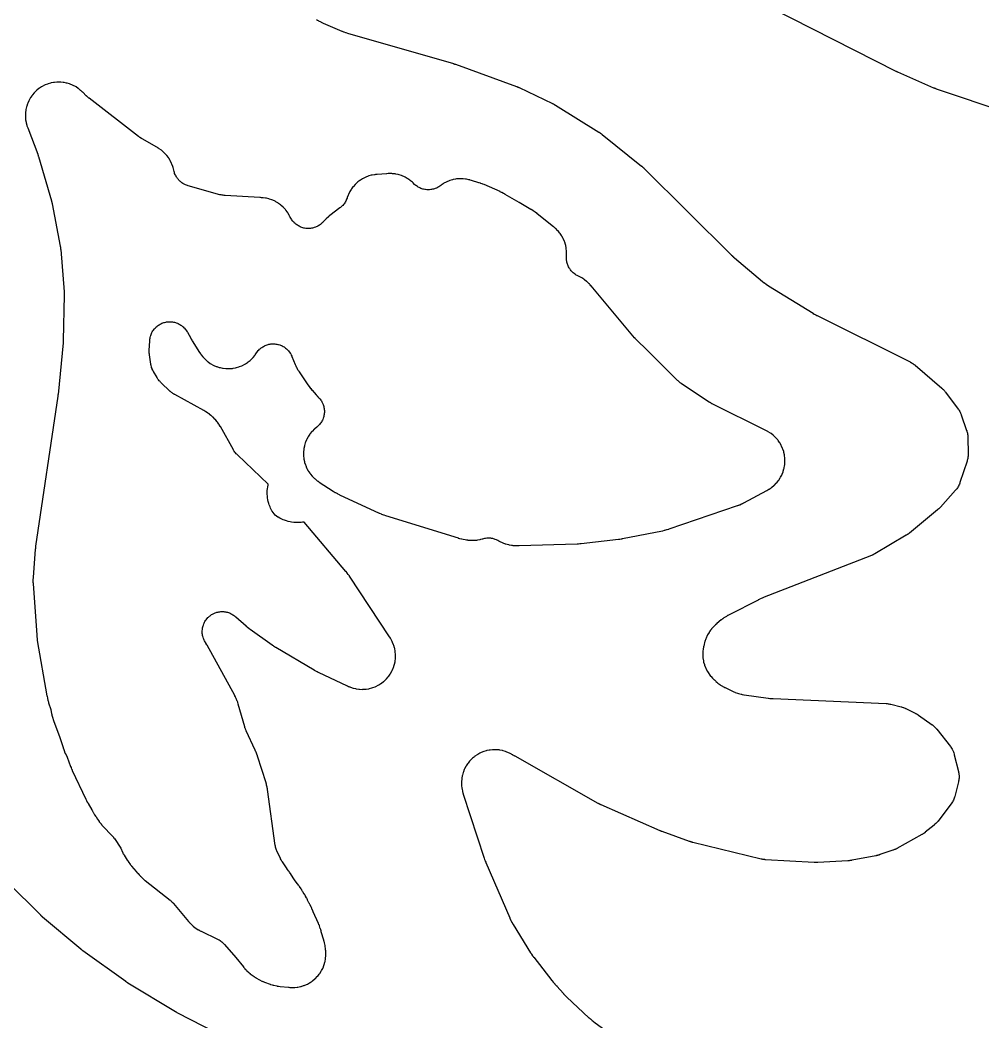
# Model space of a CAD drawing. Header units: millimetres. Extents: x 0 to 300, y 0 to 300.
# Drawn here: x 100.4 to 172.5, y 75 to 150 of the extents above; entities that cross this region are included whole.
import ezdxf

# ---------------------------------------------------------------- set-up
doc = ezdxf.new("R2010")
doc.units = ezdxf.units.MM
doc.layers.add('CUT', color=7, linetype='CONTINUOUS')

msp = doc.modelspace()

# ---------------------------------------------------------------- linework, layer by layer
at = {"layer": 'CUT'}
for points in [[(174.3139, 143.0534), (169.0246, 144.8321), (169.0153, 144.8353), (168.9937, 144.8429), (168.9844, 144.8461), (168.9732, 144.8502), (168.964, 144.8536), (168.9425, 144.8616), (168.9333, 144.8651), (168.9228, 144.8692), (168.9136, 144.8727), (168.8923, 144.8812), (168.8832, 144.8849), (168.8721, 144.8894), (168.8631, 144.8932), (168.842, 144.9022), (168.833, 144.906), (166.1284, 146.087), (166.1234, 146.0892), (166.112, 146.0943), (166.107, 146.0965), (166.0953, 146.1018), (166.0893, 146.1045), (166.0753, 146.111), (166.0693, 146.1137), (166.0624, 146.117), (166.0564, 146.1198), (166.0424, 146.1265), (166.0372, 146.129), (166.026, 146.1345), (166.01, 146.1425), (166.003, 146.146), (156.6138, 150.9217)], [(122.5665, 150.0501), (122.6447, 150), (122.6568, 149.9924), (122.7045, 149.9634), (122.7293, 149.9491), (122.8923, 149.8602), (122.9178, 149.8471), (122.968, 149.8228), (122.9809, 149.8167), (123.0655, 149.7782), (123.0785, 149.7724), (124.4722, 149.177), (124.4893, 149.1701), (124.6008, 149.1264), (124.618, 149.12), (124.7595, 149.0695), (124.777, 149.0636), (124.8909, 149.0269), (124.9085, 149.0216), (132.8378, 146.7336), (132.8437, 146.7318), (132.8574, 146.7278), (132.8632, 146.726), (132.8772, 146.7218), (132.8844, 146.7196), (132.9012, 146.7144), (132.9083, 146.7121), (132.9166, 146.7094), (132.9238, 146.7071), (132.9404, 146.7016), (132.9476, 146.6992), (132.9512, 146.6979), (132.9596, 146.695), (132.9793, 146.6881), (132.9877, 146.6851), (137.5557, 145.0292), (137.5661, 145.0254), (137.5906, 145.0162), (137.601, 145.0122), (137.6136, 145.0072), (137.624, 145.0031), (137.6481, 144.9933), (137.6584, 144.9891), (137.6702, 144.9841), (137.6804, 144.9797), (137.7043, 144.9694), (137.7145, 144.9649), (137.7269, 144.9593), (137.7371, 144.9547), (137.7607, 144.9437), (137.7708, 144.939), (140.2536, 143.749), (140.2644, 143.7437), (140.2897, 143.7312), (140.3005, 143.7257), (140.3136, 143.719), (140.3243, 143.7134), (140.3492, 143.7002), (140.3598, 143.6945), (140.372, 143.6878), (140.3826, 143.682), (140.4071, 143.6681), (140.4176, 143.6621), (140.4303, 143.6547), (140.4407, 143.6485), (140.4649, 143.634), (140.4752, 143.6277), (143.7369, 141.6086), (143.7487, 141.6012), (143.776, 141.5837), (143.7876, 141.5761), (143.8018, 141.5667), (143.8133, 141.559), (143.84, 141.5406), (143.8514, 141.5327), (143.8644, 141.5235), (143.8757, 141.5154), (143.9019, 141.4962), (143.913, 141.4879), (143.9265, 141.4777), (143.9376, 141.4693), (143.9631, 141.4493), (143.974, 141.4407), (146.938, 139.0546), (146.9471, 139.0472), (146.968, 139.0299), (146.9769, 139.0224), (146.9878, 139.0132), (146.9966, 139.0056), (147.0171, 138.9878), (147.0258, 138.9801), (147.0358, 138.9712), (147.0444, 138.9633), (147.0644, 138.945), (147.073, 138.937), (147.0833, 138.9273), (147.0917, 138.9193), (147.1113, 138.9004), (147.1196, 138.8922), (153.6676, 132.3978), (153.6763, 132.3892), (153.734, 132.3343), (153.7429, 132.326), (153.8167, 132.2586), (153.8258, 132.2504), (153.8857, 132.1979), (153.8949, 132.1899), (155.9853, 130.4305), (156.0023, 130.4167), (156.1145, 130.329), (156.132, 130.3159), (156.2767, 130.2111), (156.2946, 130.1986), (156.4129, 130.1194), (156.4314, 130.1076), (159.7814, 128.0371), (159.7931, 128.03), (159.8696, 127.9851), (159.8815, 127.9783), (159.9789, 127.9241), (159.9909, 127.9176), (160.0694, 127.8762), (160.0815, 127.8699), (167.0539, 124.3936), (167.0661, 124.3873), (167.0826, 124.3788), (167.1308, 124.3519), (167.2096, 124.3048), (167.244, 124.2832), (167.2773, 124.26), (167.3515, 124.2058), (167.3949, 124.1719), (167.4092, 124.1601), (167.4198, 124.1512), (169.4271, 122.4346), (169.4365, 122.4264), (169.4491, 122.4153), (169.4856, 122.3813), (169.5449, 122.323), (169.5706, 122.2967), (169.5952, 122.2693), (169.6495, 122.2063), (169.6809, 122.1676), (169.6912, 122.1543), (169.6987, 122.1444), (170.6515, 120.8689), (170.6584, 120.8595), (170.6676, 120.8469), (170.6939, 120.8086), (170.7237, 120.7629), (170.7645, 120.6936), (170.801, 120.6248), (170.8358, 120.5514), (170.8576, 120.4994), (170.8747, 120.4554), (170.8799, 120.441), (170.8837, 120.43), (171.2836, 119.2702), (171.2874, 119.259), (171.2924, 119.2438), (171.3061, 119.1985), (171.3207, 119.1449), (171.3387, 119.0649), (171.3525, 118.9867), (171.3631, 118.9045), (171.3679, 118.8473), (171.3706, 118.7993), (171.3711, 118.7837), (171.3713, 118.7718), (171.3925, 117.4852), (171.3926, 117.4727), (171.3927, 117.4557), (171.3914, 117.4055), (171.3882, 117.3465), (171.3794, 117.2599), (171.3668, 117.1766), (171.3494, 117.0903), (171.3345, 117.0314), (171.3206, 116.9823), (171.3156, 116.9664), (171.3117, 116.9545), (170.7869, 115.3634), (170.7714, 115.3201), (170.741, 115.2417), (170.7035, 115.1579), (170.6757, 115.1034), (170.6299, 115.0239), (170.5967, 114.9725), (170.543, 114.898), (170.4904, 114.8324), (170.4607, 114.7973), (169.3204, 113.5153), (169.3156, 113.51), (169.3043, 113.4975), (169.3022, 113.4952), (169.2799, 113.4715), (169.2342, 113.4249), (169.2183, 113.4091), (169.1955, 113.388), (169.1337, 113.3332), (169.1068, 113.3103), (166.9968, 111.5814), (166.9913, 111.577), (166.9786, 111.5668), (166.9762, 111.5649), (166.9515, 111.5458), (166.9009, 111.5081), (166.8833, 111.4954), (166.8584, 111.4786), (166.7914, 111.4355), (166.7623, 111.4175), (164.4122, 110.0272), (164.4043, 110.0226), (164.3919, 110.0154), (164.3714, 110.0039), (164.3442, 109.9891), (164.3196, 109.9763), (164.2998, 109.9663), (164.2885, 109.9607), (164.2843, 109.9586), (164.2596, 109.947), (164.2041, 109.9221), (164.1706, 109.9078), (164.1592, 109.9032), (164.1507, 109.8999), (156.0031, 106.7195), (155.9894, 106.7139), (155.9009, 106.6768), (155.8873, 106.671), (155.7774, 106.6217), (155.764, 106.6155), (155.6775, 106.5741), (155.6642, 106.5676), (153.4972, 105.4652), (153.4822, 105.4573), (153.3849, 105.4043), (153.3701, 105.3959), (153.3126, 105.3624), (153.2836, 105.3445), (153.099, 105.2224), (153.0711, 105.2028), (153.0178, 105.163), (153.0043, 105.1526), (152.9174, 105.0839), (152.9042, 105.0731), (152.5755, 104.7974), (152.5628, 104.7865), (152.4813, 104.7142), (152.469, 104.7029), (152.4213, 104.6581), (152.3975, 104.6345), (152.2473, 104.4769), (152.2249, 104.452), (152.1825, 104.4022), (152.1718, 104.3893), (152.1197, 104.3246), (152.1006, 104.2995), (152.0489, 104.2278), (152.039, 104.2137), (152.0052, 104.1638), (151.9879, 104.1368), (151.882, 103.9612), (151.8519, 103.9047), (151.7665, 103.7214), (151.7426, 103.662), (151.6763, 103.468), (151.6667, 103.4374), (151.6497, 103.3773), (151.6456, 103.3619), (151.6199, 103.2611), (151.6162, 103.2455), (151.5861, 103.1127), (151.583, 103.0981), (151.564, 103.0034), (151.5613, 102.9888), (151.5513, 102.9317), (151.5469, 102.9023), (151.5234, 102.7133), (151.519, 102.654), (151.5144, 102.4662), (151.5159, 102.4068), (151.5299, 102.2195), (151.5373, 102.1605), (151.5698, 101.9755), (151.5829, 101.9175), (151.6335, 101.7366), (151.6523, 101.6802), (151.7206, 101.5052), (151.7449, 101.451), (151.8313, 101.2813), (151.8455, 101.2551), (151.8578, 101.2336), (151.8721, 101.2099), (151.9688, 101.058), (151.9842, 101.035), (151.991, 101.0253), (152.0062, 101.0046), (152.1066, 100.8741), (152.1397, 100.8347), (152.2509, 100.7132), (152.2687, 100.6946), (152.3042, 100.6591), (152.3133, 100.6501), (152.3736, 100.5922), (152.3829, 100.5834), (152.4936, 100.4816), (152.5044, 100.4719), (152.5751, 100.41), (152.5861, 100.4006), (152.6294, 100.3644), (152.6521, 100.3464), (152.7999, 100.2346), (152.8477, 100.202), (153.0056, 100.1049), (153.0306, 100.0904), (153.0801, 100.0632), (153.0929, 100.0564), (153.1763, 100.0131), (153.1892, 100.0066), (153.732, 99.7414), (153.7462, 99.7346), (153.8391, 99.6922), (153.8535, 99.6859), (153.91, 99.6619), (153.9392, 99.6503), (154.1283, 99.5813), (154.1884, 99.5629), (154.3838, 99.5141), (154.4144, 99.5073), (154.4746, 99.4955), (154.4901, 99.4927), (154.5908, 99.4758), (154.6063, 99.4734), (156.4238, 99.2169), (156.4381, 99.2151), (156.5314, 99.2042), (156.5458, 99.2027), (156.6633, 99.1918), (156.6777, 99.1907), (156.7714, 99.1843), (156.7858, 99.1835), (165.2509, 98.8122), (165.2624, 98.8116), (165.2779, 98.8107), (165.3237, 98.8069), (165.4, 98.7987), (165.4337, 98.7944), (165.4671, 98.7888), (165.5426, 98.7747), (165.5876, 98.7651), (165.6027, 98.7615), (165.6138, 98.7587), (166.3817, 98.564), (166.3933, 98.561), (166.4088, 98.5568), (166.4546, 98.5432), (166.5304, 98.5186), (166.5637, 98.507), (166.5965, 98.4941), (166.6701, 98.4635), (166.7137, 98.444), (166.7282, 98.437), (166.7389, 98.4318), (167.4302, 98.0886), (167.4362, 98.0856), (167.4504, 98.0784), (167.4531, 98.077), (167.4803, 98.0625), (167.5344, 98.0326), (167.5528, 98.022), (167.5779, 98.0065), (167.6435, 97.9643), (167.6713, 97.9456), (168.6976, 97.2286), (168.7069, 97.222), (168.7193, 97.2131), (168.755, 97.1861), (168.796, 97.1535), (168.8545, 97.1027), (168.909, 97.0511), (168.9635, 96.9948), (168.9995, 96.9541), (169.0289, 96.9193), (169.0381, 96.9077), (169.045, 96.899), (170.0668, 95.589), (170.0949, 95.5509), (170.1446, 95.4799), (170.1946, 95.3996), (170.225, 95.3445), (170.2663, 95.2594), (170.2908, 95.2014), (170.323, 95.1125), (170.3481, 95.0295), (170.3607, 94.9839), (170.6718, 93.722), (170.6813, 93.6788), (170.6968, 93.5994), (170.7094, 93.5119), (170.715, 93.4533), (170.719, 93.3651), (170.7188, 93.3062), (170.7141, 93.218), (170.7081, 93.1595), (170.6948, 93.0721), (170.6787, 92.9928), (170.6688, 92.9497), (170.3896, 91.8541), (170.3773, 91.8102), (170.3526, 91.7305), (170.3213, 91.645), (170.2976, 91.5892), (170.2578, 91.5072), (170.2286, 91.4541), (170.1807, 91.3766), (170.1334, 91.3079), (170.1065, 91.2711), (169.1419, 90.0141), (169.1338, 90.0038), (169.1229, 89.9899), (169.0892, 89.9498), (169.0311, 89.8845), (169.0048, 89.8562), (168.9773, 89.8291), (168.9137, 89.7692), (168.8745, 89.7343), (168.861, 89.723), (168.8509, 89.7146), (168.1851, 89.1726), (168.1775, 89.1665), (168.1656, 89.1571), (168.1458, 89.1417), (168.1189, 89.1215), (168.0947, 89.104), (168.0753, 89.0904), (168.0642, 89.0827), (168.06, 89.0798), (168.0354, 89.0638), (167.9803, 89.0289), (167.9468, 89.0087), (167.9353, 89.0021), (167.9268, 88.9973), (166.0671, 87.9587), (166.058, 87.9537), (166.0438, 87.946), (166.0201, 87.9336), (165.9882, 87.9174), (165.9596, 87.9036), (165.9367, 87.893), (165.9235, 87.8871), (165.9187, 87.8849), (165.8899, 87.8727), (165.8254, 87.8469), (165.7864, 87.8322), (165.7732, 87.8276), (165.7633, 87.8242), (164.7904, 87.4972), (164.7759, 87.4925), (164.7419, 87.4817), (164.7273, 87.4772), (164.7095, 87.4719), (164.6948, 87.4676), (164.6605, 87.458), (164.6457, 87.454), (164.6288, 87.4496), (164.614, 87.4458), (164.5793, 87.4374), (164.5645, 87.4339), (164.5463, 87.4298), (164.5314, 87.4265), (164.4965, 87.4193), (164.4815, 87.4163), (162.7013, 87.0768), (162.6866, 87.0741), (162.6522, 87.0682), (162.6375, 87.0657), (162.6195, 87.0629), (162.6047, 87.0607), (162.5701, 87.0559), (162.5553, 87.054), (162.5383, 87.0519), (162.5234, 87.0502), (162.4887, 87.0465), (162.4738, 87.0451), (162.4557, 87.0434), (162.4408, 87.0422), (162.406, 87.0397), (162.3911, 87.0388), (160.1269, 86.9129), (160.1143, 86.9123), (160.085, 86.9111), (160.0724, 86.9107), (160.0571, 86.9102), (160.0445, 86.91), (160.0151, 86.9096), (160.0026, 86.9095), (159.9881, 86.9095), (159.9755, 86.9096), (159.9461, 86.91), (159.9336, 86.9103), (159.9182, 86.9107), (159.9056, 86.9112), (159.8763, 86.9124), (159.8637, 86.913), (156.2154, 87.1188), (156.2051, 87.1194), (156.1892, 87.1205), (156.163, 87.1226), (156.1279, 87.1261), (156.0968, 87.1296), (156.0721, 87.1329), (156.0581, 87.1349), (156.0529, 87.1357), (156.0225, 87.1407), (155.9552, 87.1531), (155.915, 87.1614), (155.9015, 87.1645), (155.8915, 87.1669), (150.7631, 88.4152), (150.7516, 88.4181), (150.7248, 88.425), (150.7133, 88.428), (150.6994, 88.4318), (150.688, 88.435), (150.6614, 88.4426), (150.65, 88.4459), (150.637, 88.4498), (150.6257, 88.4533), (150.5993, 88.4616), (150.588, 88.4652), (150.5743, 88.4697), (150.5631, 88.4735), (150.5369, 88.4825), (150.5258, 88.4864), (148.4691, 89.2233), (148.463, 89.2255), (148.449, 89.2307), (148.4429, 89.2329), (148.4285, 89.2383), (148.4212, 89.2411), (148.404, 89.2477), (148.3966, 89.2506), (148.3881, 89.2539), (148.3808, 89.2568), (148.3637, 89.2638), (148.3563, 89.2668), (148.3526, 89.2683), (148.344, 89.2719), (148.3239, 89.2805), (148.3153, 89.2843), (143.8937, 91.2285), (143.8833, 91.2331), (143.8591, 91.2441), (143.8488, 91.2489), (143.8363, 91.2548), (143.8261, 91.2597), (143.8023, 91.2712), (143.7921, 91.2762), (143.7804, 91.2821), (143.7703, 91.2873), (143.7467, 91.2994), (143.7367, 91.3047), (143.7244, 91.3113), (143.7145, 91.3167), (143.6912, 91.3294), (143.6813, 91.335), (137.4508, 94.8635), (137.4366, 94.8716), (137.4038, 94.891), (137.3898, 94.8995), (137.3676, 94.9131), (137.2942, 94.9586), (137.2861, 94.9636), (137.2187, 95.0039), (137.1925, 95.0187), (137.0248, 95.1079), (136.9711, 95.1332), (136.7976, 95.2045), (136.7417, 95.2243), (136.562, 95.2781), (136.5044, 95.2923), (136.3203, 95.3282), (136.2616, 95.3366), (136.0748, 95.3541), (136.0155, 95.3567), (135.828, 95.3556), (135.7687, 95.3523), (135.5822, 95.3328), (135.5236, 95.3236), (135.3399, 95.2857), (135.2824, 95.2709), (135.1034, 95.215), (135.0477, 95.1946), (134.875, 95.1213), (134.8216, 95.0954), (134.657, 95.0055), (134.6064, 94.9745), (134.4515, 94.8687), (134.4043, 94.8328), (134.2606, 94.7123), (134.2171, 94.6719), (134.086, 94.5377), (134.0467, 94.4933), (133.9295, 94.3468), (133.8948, 94.2987), (133.7926, 94.1414), (133.7628, 94.0901), (133.6767, 93.9235), (133.6521, 93.8695), (133.5829, 93.6952), (133.5637, 93.639), (133.5121, 93.4587), (133.4986, 93.4009), (133.465, 93.2164), (133.4572, 93.1576), (133.442, 92.9706), (133.4401, 92.9113), (133.4434, 92.7238), (133.4474, 92.6646), (133.4692, 92.4783), (133.4791, 92.4198), (133.5197, 92.234), (133.5268, 92.2052), (133.542, 92.1492), (133.546, 92.135), (133.5736, 92.0426), (133.578, 92.0284), (135.1344, 87.2437), (135.1388, 87.2305), (135.1687, 87.1454), (135.1734, 87.1324), (135.2134, 87.0264), (135.2184, 87.0135), (135.2522, 86.9299), (135.2576, 86.9171), (137.0503, 82.7583), (137.0594, 82.7382), (137.121, 82.6087), (137.1308, 82.5889), (137.214, 82.4294), (137.2245, 82.41), (137.2954, 82.2854), (137.3067, 82.2664), (138.6173, 80.1485), (138.626, 80.1349), (138.6835, 80.0473), (138.6925, 80.034), (138.7677, 79.926), (138.7771, 79.9129), (138.8392, 79.8285), (138.849, 79.8156), (140.2123, 78.065), (140.2249, 78.0494), (140.3085, 77.9492), (140.3216, 77.934), (140.4305, 77.8119), (140.4441, 77.7972), (140.5342, 77.7028), (140.5483, 77.6885), (140.5707, 77.6665), (140.5739, 77.6627), (140.5835, 77.6515), (141.077, 77.0905), (141.0872, 77.0792), (141.1539, 77.0071), (141.1643, 76.9962), (141.2503, 76.9078), (141.261, 76.8971), (141.3312, 76.8285), (141.3422, 76.818), (142.9885, 75.2887), (143.0014, 75.277), (143.0865, 75.2025), (143.0997, 75.1912), (143.2092, 75.1008), (143.2227, 75.0899), (143.312, 75.0204), (143.3259, 75.0099), (143.3673, 74.9795), (153.2944, 67.7026)], [(116.091, 73.6313), (112.1448, 75.6586), (112.1392, 75.6615), (112.1261, 75.6684), (112.1205, 75.6713), (112.1072, 75.6784), (112.1004, 75.6821), (112.0844, 75.6907), (112.0776, 75.6944), (112.0698, 75.6988), (112.063, 75.7026), (112.0472, 75.7115), (112.0404, 75.7154), (112.037, 75.7174), (112.0291, 75.722), (112.0106, 75.7329), (112.0027, 75.7376), (108.4495, 77.8852), (108.4433, 77.889), (108.4288, 77.8979), (108.4227, 77.9017), (108.408, 77.9109), (108.4005, 77.9157), (108.383, 77.9269), (108.3755, 77.9317), (108.3669, 77.9374), (108.3594, 77.9423), (108.3421, 77.9539), (108.3347, 77.9589), (108.3309, 77.9615), (108.3222, 77.9675), (108.302, 77.9817), (108.2934, 77.9878), (105.0734, 80.3012), (105.0677, 80.3053), (105.0544, 80.315), (105.0487, 80.3192), (105.0353, 80.3292), (105.0284, 80.3343), (105.0124, 80.3465), (105.0055, 80.3517), (104.9976, 80.3578), (104.9908, 80.3631), (104.9749, 80.3756), (104.9682, 80.381), (104.9647, 80.3838), (104.9568, 80.3903), (104.9384, 80.4054), (104.9305, 80.412), (102.0631, 82.8262), (102.0558, 82.8325), (102.0387, 82.8471), (102.0315, 82.8535), (102.0228, 82.8611), (102.0156, 82.8675), (101.9991, 82.8824), (101.992, 82.8888), (101.9838, 82.8962), (101.9768, 82.9028), (101.9605, 82.918), (101.9536, 82.9246), (101.9451, 82.9327), (101.9382, 82.9394), (101.9223, 82.955), (101.9155, 82.9617), (99.4317, 85.4437)]]:
    msp.add_lwpolyline(points, dxfattribs=at)
msp.add_lwpolyline([(119.1445, 113.4334), (119.0975, 113.5416), (119.0421, 113.6889), (119.006, 113.8012), (118.9653, 113.9532), (118.9404, 114.0685), (118.9149, 114.2238), (118.9014, 114.341), (118.8912, 114.498), (118.8894, 114.616), (118.8946, 114.7733), (118.9044, 114.8909), (118.925, 115.0468), (118.9463, 115.1629), (118.9647, 115.2417), (116.6503, 117.4271), (116.6421, 117.4349), (116.631, 117.4456), (116.5991, 117.4781), (116.5626, 117.5173), (116.5114, 117.5772), (116.4644, 117.6374), (116.4181, 117.7024), (116.3881, 117.7488), (116.3639, 117.7883), (116.3564, 117.8014), (116.3508, 117.8113), (115.3754, 119.5532), (115.3681, 119.566), (115.3195, 119.6481), (115.3118, 119.6606), (115.2814, 119.7092), (115.2652, 119.7337), (115.1577, 119.8881), (115.1218, 119.9346), (115.0014, 120.0758), (114.9612, 120.1185), (114.8257, 120.2491), (114.804, 120.2689), (114.7608, 120.3066), (114.7497, 120.3161), (114.6763, 120.3771), (114.6649, 120.3864), (114.5621, 120.4676), (114.5522, 120.4753), (114.4874, 120.5243), (114.4773, 120.5318), (114.4377, 120.5605), (114.4172, 120.5747), (114.2817, 120.6645), (114.2606, 120.6779), (114.2188, 120.7032), (114.208, 120.7096), (114.1376, 120.7502), (114.1267, 120.7563), (111.9583, 121.9468), (111.95, 121.9514), (111.9372, 121.9586), (111.9161, 121.9709), (111.8881, 121.9877), (111.8634, 122.003), (111.8597, 122.0054), (111.8174, 122.0343), (111.761, 122.0754), (111.7089, 122.1163), (111.6731, 122.1466), (111.644, 122.1724), (111.6347, 122.1809), (111.6278, 122.1875), (110.9217, 122.8539), (110.9138, 122.8614), (110.9017, 122.8731), (110.882, 122.8927), (110.856, 122.9195), (110.8333, 122.9437), (110.8302, 122.9471), (110.7926, 122.9916), (110.7432, 123.0539), (110.699, 123.115), (110.6696, 123.1592), (110.6461, 123.1966), (110.6387, 123.209), (110.6332, 123.2183), (110.3677, 123.6771), (110.3476, 123.7137), (110.3124, 123.7816), (110.2774, 123.8574), (110.2565, 123.909), (110.2287, 123.9877), (110.2127, 124.0409), (110.1923, 124.1219), (110.1772, 124.1969), (110.1698, 124.238), (110.0649, 124.9163), (110.0632, 124.9277), (110.061, 124.9431), (110.0558, 124.9888), (110.0489, 125.0652), (110.0465, 125.0991), (110.0454, 125.133), (110.0444, 125.2097), (110.045, 125.2558), (110.0456, 125.2713), (110.0461, 125.2828), (110.0809, 125.963), (110.0843, 126.0076), (110.0926, 126.089), (110.106, 126.1774), (110.1178, 126.2357), (110.1399, 126.3223), (110.1574, 126.3791), (110.188, 126.4631), (110.2111, 126.5179), (110.2498, 126.5984), (110.2783, 126.6507), (110.3248, 126.7269), (110.3583, 126.7761), (110.4121, 126.8474), (110.4503, 126.893), (110.511, 126.9586), (110.5535, 127.0002), (110.6204, 127.0595), (110.6668, 127.0967), (110.7393, 127.149), (110.7891, 127.1814), (110.8664, 127.2263), (110.9193, 127.2535), (111.0006, 127.2905), (111.0559, 127.3125), (111.1405, 127.3412), (111.1977, 127.3575), (111.2847, 127.3777), (111.3433, 127.3883), (111.4319, 127.3998), (111.4912, 127.4045), (111.5805, 127.4071), (111.64, 127.406), (111.7291, 127.3997), (111.7882, 127.3926), (111.8763, 127.3776), (111.9343, 127.3647), (112.0205, 127.341), (112.077, 127.3224), (112.1604, 127.2902), (112.2147, 127.2661), (112.2945, 127.2259), (112.3462, 127.1965), (112.4216, 127.1485), (112.4702, 127.1142), (112.5405, 127.059), (112.5854, 127.0199), (112.6498, 126.958), (112.6906, 126.9148), (112.7486, 126.8468), (112.7849, 126.7997), (112.8359, 126.7263), (112.8792, 126.6568), (112.9019, 126.6183), (113.1542, 126.1646), (113.1584, 126.1572), (113.1878, 126.106), (113.1924, 126.0981), (113.2301, 126.0348), (113.2348, 126.0271), (113.2653, 125.9775), (113.2704, 125.9695), (113.8244, 125.1007), (113.8326, 125.0882), (113.8865, 125.0082), (113.8949, 124.9959), (113.9285, 124.9487), (113.9463, 124.9249), (114.064, 124.7753), (114.103, 124.7305), (114.2332, 124.5952), (114.2764, 124.5544), (114.4193, 124.4326), (114.4663, 124.3964), (114.6205, 124.2893), (114.6709, 124.2579), (114.835, 124.1666), (114.8882, 124.1403), (115.0605, 124.0657), (115.1161, 124.0448), (115.2949, 123.9875), (115.3523, 123.9722), (115.5359, 123.9329), (115.5945, 123.9234), (115.7811, 123.9025), (115.8404, 123.8988), (116.0281, 123.8964), (116.0874, 123.8985), (116.2745, 123.9147), (116.3333, 123.9227), (116.5179, 123.9573), (116.5756, 123.9711), (116.7558, 124.0238), (116.812, 124.0432), (116.9861, 124.1135), (117.04, 124.1384), (117.2063, 124.2255), (117.2575, 124.2556), (117.4144, 124.3587), (117.4624, 124.3937), (117.6083, 124.5118), (117.6526, 124.5514), (117.7861, 124.6834), (117.8263, 124.7271), (117.9461, 124.8717), (117.9817, 124.9192), (118.086, 125.0738), (118.1116, 125.1098), (118.1601, 125.1746), (118.2164, 125.2427), (118.2561, 125.2861), (118.3189, 125.3482), (118.3626, 125.3875), (118.4311, 125.4433), (118.4785, 125.4781), (118.5522, 125.5269), (118.6028, 125.5569), (118.6809, 125.5982), (118.7342, 125.6231), (118.8159, 125.6565), (118.8714, 125.6761), (118.956, 125.7013), (119.0131, 125.7153), (119.0999, 125.7322), (119.1581, 125.7405), (119.246, 125.7488), (119.3048, 125.7514), (119.3931, 125.751), (119.4518, 125.7478), (119.5397, 125.7388), (119.5979, 125.7299), (119.6844, 125.7122), (119.7414, 125.6976), (119.8258, 125.6716), (119.8811, 125.6515), (119.9625, 125.6173), (120.0156, 125.5919), (120.0933, 125.5499), (120.1436, 125.5194), (120.2168, 125.47), (120.2638, 125.4347), (120.3319, 125.3783), (120.3752, 125.3386), (120.4374, 125.2759), (120.4767, 125.2321), (120.5324, 125.1635), (120.5672, 125.1161), (120.6159, 125.0424), (120.6459, 124.9918), (120.6871, 124.9137), (120.7213, 124.8404), (120.739, 124.7999), (120.978, 124.2144), (120.984, 124.2002), (121.0241, 124.1088), (121.0305, 124.0948), (121.056, 124.0405), (121.0697, 124.013), (121.1637, 123.8369), (121.1788, 123.8102), (121.2097, 123.7587), (121.2178, 123.7457), (121.2715, 123.6614), (121.2799, 123.6486), (121.9269, 122.6873), (121.9388, 122.6703), (122.0181, 122.561), (122.0305, 122.5444), (122.1346, 122.4108), (122.1477, 122.3946), (122.2342, 122.2911), (122.2478, 122.2754), (122.5546, 121.9333), (122.5644, 121.9226), (122.6292, 121.8538), (122.6392, 121.8434), (122.7072, 121.7746), (122.7116, 121.7701), (122.7607, 121.7197), (122.8178, 121.6552), (122.8561, 121.6076), (122.9092, 121.5341), (122.9421, 121.4835), (122.9875, 121.4051), (123.0152, 121.3514), (123.0525, 121.2688), (123.0746, 121.2127), (123.1034, 121.1267), (123.1197, 121.0686), (123.1398, 120.9802), (123.1502, 120.9208), (123.1612, 120.8308), (123.1656, 120.7706), (123.1675, 120.68), (123.1658, 120.6197), (123.1586, 120.5293), (123.1508, 120.4695), (123.1346, 120.3803), (123.1208, 120.3215), (123.0957, 120.2344), (123.0761, 120.1774), (123.0423, 120.0932), (123.0171, 120.0384), (122.975, 119.9581), (122.9444, 119.9061), (122.8945, 119.8305), (122.8587, 119.7818), (122.8015, 119.7116), (122.761, 119.6668), (122.697, 119.6026), (122.6354, 119.5469), (122.601, 119.5173), (122.5945, 119.512), (122.4494, 119.3933), (122.4054, 119.3536), (122.2727, 119.2212), (122.2328, 119.1773), (122.1138, 119.0324), (122.0785, 118.9848), (121.9744, 118.8289), (121.9439, 118.778), (121.8557, 118.6126), (121.8304, 118.559), (121.759, 118.3857), (121.7391, 118.3298), (121.6851, 118.1503), (121.6708, 118.0927), (121.6348, 117.9088), (121.6263, 117.8501), (121.6086, 117.6634), (121.606, 117.6042), (121.6068, 117.4167), (121.6078, 117.3988), (121.61, 117.3575), (121.6293, 117.1711), (121.6383, 117.1124), (121.676, 116.9288), (121.6907, 116.8714), (121.7463, 116.6923), (121.7667, 116.6366), (121.8396, 116.464), (121.8654, 116.4106), (121.9551, 116.2459), (121.986, 116.1953), (122.0915, 116.0403), (122.1272, 115.993), (122.2475, 115.8492), (122.2877, 115.8057), (122.4216, 115.6744), (122.4659, 115.6351), (122.6141, 115.5161), (122.6377, 115.4981), (122.6846, 115.4641), (122.6967, 115.4556), (122.7761, 115.4009), (122.7884, 115.3927), (123.8322, 114.7123), (123.8506, 114.7008), (123.9088, 114.6658), (123.9711, 114.6283), (123.9898, 114.6175), (124.1441, 114.5321), (124.1632, 114.5219), (124.2886, 114.4583), (124.3081, 114.4489), (127.2845, 113.0716), (127.3029, 113.0634), (127.4234, 113.0125), (127.442, 113.005), (127.5952, 112.9462), (127.6141, 112.9394), (127.7376, 112.8966), (127.7568, 112.8904), (133.1857, 111.2155), (133.2009, 111.211), (133.3004, 111.1832), (133.3158, 111.1791), (133.4416, 111.1475), (133.4571, 111.1438), (133.5579, 111.1213), (133.5735, 111.118), (133.7096, 111.0914), (133.7242, 111.0887), (133.819, 111.0726), (133.8336, 111.0703), (133.8909, 111.062), (133.9203, 111.0584), (134.1091, 111.0405), (134.1683, 111.0379), (134.3554, 111.0386), (134.4146, 111.0418), (134.6007, 111.061), (134.6592, 111.07), (134.8426, 111.1075), (134.8999, 111.1222), (134.9858, 111.1488), (135.0272, 111.1605), (135.1035, 111.1802), (135.1878, 111.1977), (135.2443, 111.2066), (135.3298, 111.216), (135.387, 111.2195), (135.473, 111.2206), (135.5302, 111.2187), (135.616, 111.2116), (135.6727, 111.2042), (135.7574, 111.189), (135.8132, 111.1761), (135.896, 111.1529), (135.9504, 111.1348), (136.0306, 111.1038), (136.083, 111.0806), (136.1599, 111.0421), (136.2285, 111.0034), (136.2708, 110.9783), (136.3107, 110.9565), (136.4803, 110.8724), (136.5351, 110.8485), (136.7119, 110.7818), (136.7688, 110.7635), (136.9514, 110.7147), (137.0099, 110.7021), (137.199, 110.6713), (137.2286, 110.6672), (137.2866, 110.6607), (137.3015, 110.6592), (137.3983, 110.6508), (137.4132, 110.6497), (137.4174, 110.6494), (137.4313, 110.6487), (137.5219, 110.6452), (137.5358, 110.6448), (137.6497, 110.6431), (137.6636, 110.643), (137.7543, 110.6437), (137.7682, 110.644), (142.102, 110.7788), (142.1142, 110.7793), (142.1935, 110.7834), (142.2057, 110.7841), (142.3052, 110.7913), (142.3173, 110.7923), (142.3964, 110.7996), (142.4085, 110.8009), (145.1951, 111.1158), (145.2073, 111.1173), (145.2863, 111.1279), (145.2985, 111.1296), (145.3975, 111.1449), (145.4096, 111.1469), (145.4881, 111.1607), (145.5002, 111.163), (148.5076, 111.7549), (148.5275, 111.7592), (148.6563, 111.7891), (148.676, 111.7941), (148.8361, 111.837), (148.8557, 111.8426), (148.9821, 111.8812), (149.0015, 111.8874), (154.1194, 113.6402), (154.1308, 113.6443), (154.2052, 113.6714), (154.2166, 113.6757), (154.2609, 113.6929), (154.2834, 113.7022), (154.4284, 113.7654), (154.4505, 113.7756), (154.4933, 113.7964), (154.5042, 113.8018), (154.5747, 113.8378), (154.5855, 113.8434), (156.3036, 114.7649), (156.3167, 114.7721), (156.401, 114.82), (156.4138, 114.8276), (156.4637, 114.8576), (156.4889, 114.8736), (156.6475, 114.9802), (156.6953, 115.0159), (156.8406, 115.1361), (156.8846, 115.1764), (157.0172, 115.3104), (157.057, 115.3548), (157.1757, 115.5013), (157.2109, 115.5495), (157.3144, 115.707), (157.3446, 115.7584), (157.432, 115.9255), (157.457, 115.9797), (157.5274, 116.1546), (157.5468, 116.2109), (157.5995, 116.392), (157.6133, 116.45), (157.6477, 116.6354), (157.6556, 116.6945), (157.6715, 116.8824), (157.6735, 116.942), (157.6706, 117.1305), (157.6668, 117.19), (157.6452, 117.3773), (157.6354, 117.4361), (157.5953, 117.6204), (157.5798, 117.6779), (157.5216, 117.8573), (157.5004, 117.913), (157.4247, 118.0857), (157.3981, 118.1391), (157.3056, 118.3034), (157.2739, 118.3538), (157.1655, 118.5082), (157.1289, 118.5552), (157.0058, 118.698), (156.9647, 118.7412), (156.828, 118.8711), (156.7828, 118.91), (156.6339, 119.0256), (156.585, 119.0598), (156.4232, 119.1616), (156.3975, 119.1768), (156.3468, 119.2053), (156.3337, 119.2124), (156.248, 119.2578), (156.2347, 119.2646), (152.2199, 121.2619), (152.2072, 121.2683), (152.1776, 121.2836), (152.165, 121.2902), (152.1497, 121.2985), (152.1372, 121.3053), (152.1082, 121.3215), (152.0958, 121.3286), (152.0739, 121.3413), (152.0616, 121.3485), (152.0331, 121.3656), (152.0209, 121.3731), (152.0061, 121.3823), (151.9941, 121.3899), (151.9661, 121.4079), (151.9542, 121.4158), (149.8926, 122.7912), (149.8836, 122.7972), (149.8688, 122.8074), (149.8337, 122.8327), (149.7752, 122.877), (149.7497, 122.8971), (149.747, 122.8993), (149.7222, 122.9203), (149.6671, 122.9687), (149.6353, 122.9981), (149.6223, 123.0106), (149.6146, 123.0181), (147.3424, 125.2699), (146.5585, 126.0468), (146.5512, 126.054), (146.5344, 126.0711), (146.5272, 126.0785), (146.5185, 126.0875), (146.5114, 126.095), (146.4949, 126.1124), (146.4879, 126.12), (146.4756, 126.1334), (146.4686, 126.141), (146.4526, 126.1588), (146.4458, 126.1665), (146.4375, 126.1759), (146.4307, 126.1837), (146.4151, 126.2019), (146.4084, 126.2097), (143.1491, 130.0912), (143.1391, 130.1028), (143.073, 130.1775), (143.0627, 130.1888), (143.0219, 130.2327), (143.0005, 130.2546), (142.8594, 130.3914), (142.8132, 130.4318), (142.661, 130.5518), (142.611, 130.5873), (142.4473, 130.6912), (142.3939, 130.7213), (142.2066, 130.8149), (142.2044, 130.816), (142.1115, 130.8619), (142.0352, 130.9044), (141.9867, 130.9346), (141.9156, 130.9837), (141.8698, 131.0186), (141.8038, 131.0744), (141.7616, 131.1135), (141.7011, 131.1753), (141.6629, 131.2184), (141.6087, 131.2857), (141.5748, 131.3322), (141.5273, 131.4044), (141.498, 131.454), (141.4576, 131.5304), (141.4332, 131.5826), (141.4003, 131.6625), (141.3811, 131.7168), (141.356, 131.7995), (141.342, 131.8554), (141.3251, 131.9401), (141.3165, 131.9971), (141.3078, 132.0831), (141.3047, 132.1405), (141.3042, 132.227), (141.3076, 132.3061), (141.3105, 132.3493), (141.3147, 132.3953), (141.3172, 132.4544), (141.3157, 132.6414), (141.3123, 132.7004), (141.2925, 132.8864), (141.2833, 132.9448), (141.2452, 133.1278), (141.2304, 133.1851), (141.1745, 133.3635), (141.154, 133.419), (141.0808, 133.5911), (141.055, 133.6443), (140.9652, 133.8083), (140.9343, 133.8587), (140.8288, 134.0131), (140.7931, 134.0602), (140.6729, 134.2035), (140.6327, 134.2468), (140.4972, 134.3794), (140.4755, 134.3995), (140.4323, 134.4378), (140.4211, 134.4475), (140.3476, 134.5094), (140.3361, 134.5188), (139.118, 135.4948), (139.1008, 135.5081), (138.9877, 135.5922), (138.97, 135.6048), (138.9606, 135.6113), (138.9497, 135.6191), (138.8031, 135.7198), (138.7848, 135.7319), (138.665, 135.8079), (138.6464, 135.8193), (137.7686, 136.3326), (136.7246, 136.9455), (136.7092, 136.9542), (136.6085, 137.0094), (136.5929, 137.0177), (136.4645, 137.0832), (136.4486, 137.091), (136.3448, 137.1402), (136.3288, 137.1475), (135.1326, 137.6716), (135.1176, 137.678), (135.0193, 137.7179), (135.0042, 137.7238), (134.8795, 137.7705), (134.8642, 137.776), (134.7639, 137.8105), (134.7484, 137.8156), (134.1988, 137.9882), (134.1844, 137.9925), (134.0911, 138.0193), (134.0767, 138.0232), (134.0202, 138.0379), (133.9911, 138.0447), (133.8036, 138.0836), (133.7446, 138.0928), (133.5568, 138.1126), (133.4971, 138.1159), (133.3082, 138.1169), (133.2486, 138.1142), (133.0605, 138.0965), (133.0014, 138.0879), (132.8161, 138.0515), (132.7581, 138.0371), (132.5773, 137.9825), (132.521, 137.9623), (132.3466, 137.89), (132.2926, 137.8644), (132.1262, 137.7751), (132.075, 137.7442), (131.9161, 137.6373), (131.8918, 137.62), (131.8811, 137.612), (131.8441, 137.5857), (131.8321, 137.577), (131.8205, 137.5683), (131.7462, 137.5183), (131.6952, 137.4875), (131.6164, 137.4452), (131.5626, 137.4196), (131.4799, 137.3853), (131.4238, 137.3653), (131.3381, 137.3393), (131.2803, 137.3249), (131.1925, 137.3076), (131.1336, 137.299), (131.0445, 137.2906), (130.9849, 137.2879), (130.8955, 137.2883), (130.836, 137.2915), (130.7469, 137.3008), (130.6881, 137.3099), (130.6004, 137.328), (130.5427, 137.3429), (130.4573, 137.3696), (130.4014, 137.3902), (130.3191, 137.4253), (130.2655, 137.4513), (130.187, 137.4944), (130.1363, 137.5256), (130.0625, 137.5763), (130.0151, 137.6124), (129.9467, 137.6701), (129.9275, 137.6881), (129.8086, 137.8108), (129.7651, 137.8515), (129.6246, 137.9704), (129.5781, 138.006), (129.4258, 138.1112), (129.3761, 138.1421), (129.2143, 138.232), (129.1618, 138.2579), (128.992, 138.3315), (128.9372, 138.3522), (128.7611, 138.4089), (128.7046, 138.4242), (128.5237, 138.4635), (128.466, 138.4731), (128.2821, 138.4947), (128.2237, 138.4986), (128.0361, 138.5022), (128.0069, 138.502), (127.9497, 138.5003), (127.9351, 138.4997), (127.8401, 138.4945), (127.8255, 138.4936), (127.1209, 138.438), (127.1067, 138.4367), (127.0147, 138.4273), (127.0005, 138.4257), (126.9454, 138.4187), (126.9172, 138.4144), (126.7376, 138.3829), (126.682, 138.3704), (126.5085, 138.3227), (126.4544, 138.305), (126.2862, 138.2411), (126.2341, 138.2184), (126.0727, 138.1388), (126.0229, 138.1112), (125.8698, 138.0167), (125.8228, 137.9845), (125.6794, 137.8759), (125.6357, 137.8394), (125.5031, 137.7177), (125.4631, 137.6773), (125.3427, 137.5436), (125.3066, 137.4995), (125.1995, 137.355), (125.1678, 137.3077), (125.0747, 137.1537), (125.0477, 137.1036), (124.9697, 136.9414), (124.9475, 136.889), (124.8843, 136.7179), (124.8795, 136.7045), (124.8773, 136.6979), (124.875, 136.6922), (124.8657, 136.6652), (124.8362, 136.5861), (124.7995, 136.5014), (124.7723, 136.4464), (124.7272, 136.366), (124.6944, 136.314), (124.6413, 136.2386), (124.6034, 136.1903), (124.5429, 136.1208), (124.5003, 136.0766), (124.4329, 136.0136), (124.3683, 135.9591), (124.3323, 135.9302), (123.5875, 135.3646), (123.5772, 135.3566), (123.5108, 135.3039), (123.5007, 135.2956), (123.4615, 135.2631), (123.4417, 135.246), (123.3162, 135.1321), (123.2973, 135.1142), (123.261, 135.0784), (123.2519, 135.0691), (123.1929, 135.0082), (123.1839, 134.9987), (123.0755, 134.8817), (123.0448, 134.8501), (122.9871, 134.7937), (122.9213, 134.7353), (122.8756, 134.6986), (122.8043, 134.6469), (122.7552, 134.6149), (122.6793, 134.5704), (122.6273, 134.5433), (122.5473, 134.5064), (122.493, 134.4845), (122.4098, 134.4556), (122.3536, 134.4391), (122.268, 134.4185), (122.2104, 134.4076), (122.1232, 134.3955), (122.0648, 134.3903), (121.9768, 134.3867), (121.9182, 134.3872), (121.8303, 134.3923), (121.772, 134.3985), (121.6851, 134.4121), (121.6277, 134.424), (121.5424, 134.4461), (121.4865, 134.4635), (121.4038, 134.4938), (121.3498, 134.5166), (121.2705, 134.5548), (121.219, 134.5828), (121.1438, 134.6286), (121.0953, 134.6615), (121.0249, 134.7144), (120.9799, 134.7519), (120.915, 134.8114), (120.8738, 134.8531), (120.8151, 134.9187), (120.7782, 134.9642), (120.7261, 135.0352), (120.6938, 135.0842), (120.649, 135.1599), (120.6113, 135.2313), (120.5917, 135.2707), (120.5593, 135.3403), (120.5312, 135.3934), (120.434, 135.5566), (120.4007, 135.6067), (120.2877, 135.7593), (120.2496, 135.8058), (120.1219, 135.9464), (120.0794, 135.9888), (119.9383, 136.116), (119.8917, 136.1539), (119.7385, 136.2663), (119.6884, 136.2994), (119.5248, 136.3959), (119.4716, 136.4238), (119.2991, 136.5035), (119.2434, 136.5259), (119.0639, 136.5879), (119.0062, 136.6047), (118.8213, 136.6485), (118.7622, 136.6593), (118.5713, 136.6847), (118.5415, 136.688), (118.4787, 136.6931), (118.4662, 136.694), (118.3847, 136.699), (118.3722, 136.6997), (118.3594, 136.7002), (118.3509, 136.7006), (118.3309, 136.7016), (118.3224, 136.702), (115.7431, 136.8553), (115.731, 136.8561), (115.7108, 136.8575), (115.6624, 136.8624), (115.5807, 136.8728), (115.5446, 136.8782), (115.5409, 136.8788), (115.505, 136.8856), (115.4244, 136.9026), (115.3771, 136.914), (115.3576, 136.9192), (115.3459, 136.9224), (112.9665, 137.5953), (112.9234, 137.6087), (112.845, 137.6352), (112.7611, 137.6683), (112.7064, 137.6932), (112.6262, 137.7345), (112.5742, 137.7647), (112.4986, 137.8139), (112.4499, 137.8492), (112.3796, 137.9057), (112.3347, 137.9456), (112.2703, 138.0089), (112.2297, 138.0532), (112.172, 138.1226), (112.136, 138.1707), (112.0856, 138.2455), (112.0545, 138.297), (112.0119, 138.3765), (111.9861, 138.4308), (111.9517, 138.5142), (111.9315, 138.5708), (111.9056, 138.6573), (111.8805, 138.7588), (111.8299, 138.9637), (111.8124, 139.022), (111.7476, 139.2031), (111.7242, 139.2593), (111.6414, 139.4329), (111.6124, 139.4864), (111.5125, 139.6507), (111.4782, 139.701), (111.3622, 139.8544), (111.323, 139.901), (111.192, 140.0418), (111.1483, 140.0842), (111.0037, 140.211), (110.956, 140.2487), (110.7971, 140.3618), (110.7719, 140.3788), (110.7218, 140.4107), (110.7089, 140.4187), (110.6242, 140.4698), (110.611, 140.4775), (109.5284, 141.093), (109.5147, 141.101), (109.4829, 141.1199), (109.4693, 141.1281), (109.4528, 141.1382), (109.4394, 141.1467), (109.4082, 141.1667), (109.3949, 141.1753), (109.3798, 141.1854), (109.3666, 141.1943), (109.3362, 141.2154), (109.3232, 141.2245), (109.3075, 141.2358), (109.2947, 141.2452), (109.265, 141.2673), (109.2524, 141.2769), (105.5428, 144.1445), (105.5321, 144.1529), (105.5074, 144.1726), (105.4969, 144.1811), (105.4842, 144.1916), (105.4738, 144.2003), (105.4497, 144.2207), (105.4394, 144.2295), (105.4277, 144.2397), (105.4176, 144.2487), (105.3941, 144.2699), (105.3841, 144.279), (105.372, 144.2902), (105.3622, 144.2995), (105.3393, 144.3214), (105.3296, 144.3308), (105.0639, 144.5929), (105.0534, 144.6029), (104.9847, 144.6675), (104.974, 144.6773), (104.9317, 144.7151), (104.9096, 144.734), (104.7652, 144.8512), (104.7184, 144.8855), (104.5654, 144.9868), (104.5155, 145.0165), (104.3534, 145.1026), (104.3009, 145.1273), (104.1313, 145.1973), (104.0766, 145.2168), (103.901, 145.2701), (103.8447, 145.2842), (103.6648, 145.3202), (103.6074, 145.3289), (103.4248, 145.3474), (103.3669, 145.3504), (103.1834, 145.3512), (103.1254, 145.3487), (102.9426, 145.3317), (102.8852, 145.3235), (102.705, 145.289), (102.6485, 145.2753), (102.4725, 145.2235), (102.4177, 145.2045), (102.2475, 145.1359), (102.1947, 145.1117), (102.0319, 145.027), (101.9818, 144.9978), (101.8279, 144.8977), (101.7809, 144.8638), (101.6374, 144.7494), (101.5938, 144.711), (101.4621, 144.5833), (101.4224, 144.5409), (101.3036, 144.401), (101.2682, 144.355), (101.1635, 144.2043), (101.1328, 144.1551), (101.0431, 143.995), (101.0172, 143.9431), (100.9434, 143.775), (100.9227, 143.7208), (100.8655, 143.5465), (100.8501, 143.4905), (100.81, 143.3114), (100.8001, 143.2543), (100.7775, 143.0721), (100.7732, 143.0143), (100.7683, 142.8308), (100.7695, 142.7728), (100.7824, 142.5897), (100.7893, 142.5321), (100.8198, 142.3512), (100.8322, 142.2945), (100.8807, 142.1148), (100.8889, 142.087), (100.9063, 142.0331), (100.9109, 142.0193), (100.9421, 141.9302), (100.947, 141.9166), (101.6893, 139.9473), (101.6917, 139.9409), (101.6972, 139.926), (101.6995, 139.9196), (101.705, 139.9042), (101.7078, 139.8963), (101.7143, 139.8779), (101.717, 139.8699), (101.7201, 139.8608), (101.7228, 139.8528), (101.7289, 139.8342), (101.7315, 139.8262), (101.7328, 139.8221), (101.7357, 139.8126), (101.7425, 139.7905), (101.7454, 139.781), (102.7214, 136.4619), (102.7244, 136.4512), (102.7314, 136.4263), (102.7344, 136.4155), (102.7378, 136.4027), (102.7406, 136.392), (102.7469, 136.3671), (102.7496, 136.3564), (102.7526, 136.344), (102.7551, 136.3333), (102.7608, 136.3081), (102.7632, 136.2974), (102.7661, 136.2842), (102.7683, 136.2734), (102.7734, 136.2481), (102.7756, 136.2373), (103.3795, 133.0587), (103.3816, 133.0469), (103.3865, 133.0193), (103.3885, 133.0075), (103.3908, 132.9931), (103.3927, 132.9812), (103.3968, 132.9535), (103.3985, 132.9417), (103.4003, 132.928), (103.4018, 132.9161), (103.4052, 132.8883), (103.4066, 132.8764), (103.4082, 132.8619), (103.4094, 132.8499), (103.412, 132.8221), (103.4131, 132.8102), (103.67, 129.6519), (103.6709, 129.6402), (103.6727, 129.6128), (103.6735, 129.601), (103.6742, 129.5867), (103.6748, 129.575), (103.676, 129.5476), (103.6764, 129.5358), (103.6768, 129.5223), (103.677, 129.5105), (103.6775, 129.4831), (103.6776, 129.4713), (103.6776, 129.457), (103.6776, 129.4452), (103.6773, 129.4178), (103.6771, 129.406), (103.5977, 126.0053), (103.5975, 125.9986), (103.597, 125.9831), (103.5968, 125.9764), (103.5962, 125.9604), (103.5958, 125.9522), (103.5949, 125.9331), (103.5945, 125.9249), (103.5939, 125.9155), (103.5934, 125.9073), (103.5922, 125.8881), (103.5916, 125.8799), (103.5913, 125.8757), (103.5905, 125.866), (103.5886, 125.8434), (103.5877, 125.8337), (103.2124, 121.949), (103.212, 121.9444), (103.2109, 121.9337), (103.2104, 121.9291), (103.2093, 121.9182), (103.2086, 121.9126), (103.2072, 121.8995), (103.2065, 121.8939), (103.2057, 121.8874), (103.205, 121.8818), (103.2034, 121.8687), (103.2027, 121.8638), (103.2013, 121.8532), (103.1992, 121.8381), (103.1983, 121.8315), (101.539, 110.5962), (101.5376, 110.5868), (101.529, 110.5211), (101.5278, 110.5109), (101.5184, 110.4288), (101.5173, 110.4188), (101.511, 110.3538), (101.5101, 110.3431), (101.3461, 108.2766), (101.3454, 108.2661), (101.3408, 108.1928), (101.3403, 108.1818), (101.3382, 108.1337), (101.3376, 108.1105), (101.3369, 107.9658), (101.3372, 107.9434), (101.3385, 107.9047), (101.3389, 107.8942), (101.3426, 107.8217), (101.3433, 107.8099), (101.6146, 103.9291), (101.6158, 103.9138), (101.6253, 103.8146), (101.627, 103.7993), (101.6421, 103.6751), (101.6441, 103.6599), (101.6587, 103.5613), (101.6611, 103.5462), (102.3848, 99.3816), (102.3887, 99.3611), (102.4166, 99.2284), (102.4212, 99.208), (102.4619, 99.0428), (102.4673, 99.0226), (102.5043, 98.8921), (102.5103, 98.8721), (102.6686, 98.38), (102.7371, 98.0314), (102.7396, 98.0196), (102.7563, 97.9426), (102.759, 97.9308), (102.77, 97.8847), (102.7761, 97.8612), (102.8189, 97.7096), (102.8259, 97.6864), (102.8406, 97.6413), (102.8445, 97.6298), (102.8704, 97.5554), (102.8745, 97.544), (103.3455, 96.2761), (103.5888, 95.5197), (103.5951, 95.5013), (103.6376, 95.3824), (103.6445, 95.3642), (103.7026, 95.2169), (103.7101, 95.1989), (103.7602, 95.083), (103.7682, 95.0653), (103.8951, 94.7963), (104.1532, 94.1015), (104.1578, 94.0895), (104.1883, 94.0124), (104.1932, 94.0005), (104.2336, 93.9045), (104.2387, 93.8927), (104.2725, 93.8169), (104.2778, 93.8053), (105.2881, 91.6637), (105.2949, 91.6498), (105.3403, 91.5597), (105.3474, 91.5459), (105.4073, 91.4344), (105.4148, 91.4208), (105.4648, 91.3332), (105.4726, 91.3198), (105.7566, 90.8506), (105.7608, 90.8419), (105.7993, 90.7647), (105.8054, 90.7529), (105.8296, 90.7071), (105.8425, 90.6839), (105.9284, 90.537), (105.9572, 90.4924), (106.0557, 90.3538), (106.0643, 90.3421), (106.1724, 90.1637), (106.1811, 90.1496), (106.2392, 90.0593), (106.2483, 90.0456), (106.2847, 89.9923), (106.3041, 89.9656), (106.4347, 89.7953), (106.4555, 89.7697), (106.4975, 89.7208), (106.5085, 89.7084), (106.5806, 89.6289), (106.5919, 89.6168), (107.2389, 88.9422), (107.2459, 88.9348), (107.2567, 88.9233), (107.2743, 88.904), (107.2981, 88.877), (107.319, 88.8526), (107.3337, 88.8347), (107.342, 88.8245), (107.3456, 88.82), (107.3642, 88.7958), (107.4048, 88.7413), (107.4274, 88.7095), (107.4335, 88.7005), (107.9116, 87.974), (107.9586, 87.8524), (107.982, 87.7997), (108.0649, 87.6347), (108.0785, 87.6093), (108.1061, 87.5603), (108.1133, 87.5478), (108.1613, 87.4674), (108.1688, 87.4551), (108.4004, 87.087), (108.4125, 87.0686), (108.4932, 86.9501), (108.506, 86.9321), (108.6127, 86.7873), (108.6261, 86.7698), (108.7154, 86.6576), (108.7294, 86.6406), (109.0711, 86.2421), (109.1477, 86.1482), (109.189, 86.1026), (109.1929, 86.0988), (109.2081, 86.082), (109.2099, 86.0802), (109.2854, 85.9921), (109.2953, 85.9809), (109.3603, 85.9088), (109.3704, 85.8978), (109.4105, 85.8555), (109.4316, 85.8344), (109.5718, 85.7004), (109.5939, 85.6803), (109.638, 85.6422), (109.6494, 85.6326), (109.7244, 85.571), (109.7361, 85.5616), (111.6074, 84.1003), (111.6168, 84.0929), (111.6294, 84.0828), (111.666, 84.0518), (111.7255, 83.9986), (111.7513, 83.9745), (111.7762, 83.9495), (111.8313, 83.8917), (111.8612, 83.8586), (111.8652, 83.8539), (111.8723, 83.8455), (112.9865, 82.504), (112.9969, 82.4918), (113.0656, 82.4134), (113.0763, 82.4015), (113.1188, 82.3555), (113.1412, 82.3326), (113.2887, 82.1894), (113.337, 82.1472), (113.4967, 82.0223), (113.5492, 81.9856), (113.7237, 81.877), (113.7514, 81.8607), (113.8062, 81.8305), (113.8203, 81.823), (113.913, 81.7752), (113.9273, 81.768), (115.1646, 81.1704), (115.2048, 81.1497), (115.2773, 81.1101), (115.3541, 81.063), (115.4037, 81.0291), (115.4755, 80.9744), (115.5213, 80.9357), (115.5873, 80.8742), (115.6448, 80.8149), (115.6754, 80.7817), (116.5458, 79.7889), (117.0986, 79.0932), (117.1064, 79.0835), (117.1582, 79.0211), (117.1663, 79.0115), (117.1982, 78.9746), (117.215, 78.9561), (117.3246, 78.8395), (117.3603, 78.8045), (117.4793, 78.6974), (117.4982, 78.6811), (117.5358, 78.65), (117.5456, 78.6421), (117.6091, 78.5917), (117.619, 78.5841), (117.8978, 78.3723), (117.9101, 78.3632), (117.9913, 78.3048), (118.0039, 78.2959), (118.0535, 78.2621), (118.0793, 78.2455), (118.2477, 78.1429), (118.3017, 78.1137), (118.4797, 78.0289), (118.5078, 78.0164), (118.5632, 77.9934), (118.5775, 77.9877), (118.6708, 77.9518), (118.6852, 77.9464), (119.1195, 77.7918), (119.1369, 77.786), (119.2503, 77.7494), (119.2679, 77.7441), (119.3366, 77.7243), (119.3721, 77.7152), (119.6046, 77.6633), (119.6406, 77.6564), (119.7112, 77.6451), (119.7294, 77.6425), (119.8476, 77.6273), (119.8658, 77.6252), (120.4762, 77.5656), (120.4785, 77.5653), (120.48, 77.5652), (120.4948, 77.5639), (120.5911, 77.5569), (120.6059, 77.556), (120.6639, 77.5532), (120.6936, 77.5526), (120.884, 77.5529), (120.9433, 77.5559), (121.1302, 77.5748), (121.1889, 77.5837), (121.373, 77.6209), (121.4305, 77.6356), (121.61, 77.6909), (121.6659, 77.7112), (121.839, 77.7839), (121.8925, 77.8096), (122.0576, 77.8991), (122.1084, 77.93), (122.2638, 78.0354), (122.3113, 78.0712), (122.4555, 78.1914), (122.4992, 78.2317), (122.6308, 78.3656), (122.6703, 78.41), (122.7881, 78.5563), (122.823, 78.6044), (122.9257, 78.7616), (122.9557, 78.8129), (123.0423, 78.9795), (123.0671, 79.0335), (123.1369, 79.2078), (123.1562, 79.264), (123.2083, 79.4444), (123.222, 79.5022), (123.2561, 79.6869), (123.264, 79.7458), (123.2796, 79.9329), (123.2816, 79.9923), (123.2786, 80.1827), (123.2774, 80.2124), (123.2737, 80.2703), (123.2725, 80.2851), (123.2638, 80.3812), (123.2623, 80.396), (123.2565, 80.4468), (123.2556, 80.4533), (123.2524, 80.4852), (123.2507, 80.5), (123.2386, 80.5957), (123.2366, 80.6105), (123.2279, 80.6678), (123.2227, 80.6971), (123.1844, 80.8862), (123.1778, 80.9151), (123.1635, 80.9713), (123.1596, 80.9857), (123.1335, 81.0786), (123.1293, 81.0929), (122.934, 81.7264), (122.9228, 81.773), (122.9191, 81.7872), (122.8944, 81.8794), (122.8905, 81.8935), (122.8742, 81.9485), (122.8653, 81.9764), (122.8025, 82.1565), (122.7921, 82.184), (122.7706, 82.2371), (122.765, 82.2507), (122.727, 82.3382), (122.721, 82.3516), (122.3174, 83.2242), (122.2677, 83.3571), (122.2622, 83.3713), (122.2251, 83.4636), (122.2192, 83.4777), (122.1954, 83.5325), (122.1826, 83.5602), (122.0945, 83.7384), (122.0802, 83.7654), (122.051, 83.8175), (122.0434, 83.8308), (122.0132, 83.8816), (121.9137, 84.0967), (121.9084, 84.1078), (121.8733, 84.1797), (121.8678, 84.1907), (121.8459, 84.2335), (121.8342, 84.2552), (121.7553, 84.3944), (121.7428, 84.4155), (121.7174, 84.4564), (121.7108, 84.4668), (121.6671, 84.5338), (121.6603, 84.5441), (121.549, 84.7076), (121.537, 84.732), (121.5295, 84.7466), (121.4793, 84.8413), (121.4714, 84.8557), (121.4397, 84.9117), (121.4227, 84.94), (121.3073, 85.1202), (121.2887, 85.1475), (121.2511, 85.1997), (121.2413, 85.2129), (121.1763, 85.298), (121.1661, 85.311), (120.9908, 85.528), (120.8384, 85.7521), (120.625, 86.0914), (120.617, 86.1038), (120.5635, 86.1844), (120.5551, 86.1967), (120.5218, 86.2442), (120.5041, 86.2682), (120.3856, 86.4207), (120.3728, 86.4363), (120.0196, 86.9554), (120.0156, 86.9614), (120.0062, 86.9754), (120.0045, 86.978), (119.9869, 87.0056), (119.9526, 87.0616), (119.9411, 87.0811), (119.926, 87.1087), (119.8879, 87.1821), (119.8722, 87.2139), (119.63, 87.7291), (119.6252, 87.7395), (119.6188, 87.7535), (119.6012, 87.7952), (119.5818, 87.8443), (119.5563, 87.918), (119.5347, 87.9903), (119.5155, 88.0668), (119.5045, 88.1204), (119.4965, 88.1654), (119.4942, 88.1802), (119.4926, 88.1913), (118.9098, 92.3662), (118.9079, 92.3785), (118.895, 92.4585), (118.8929, 92.4708), (118.8842, 92.5188), (118.8792, 92.5432), (118.8436, 92.7013), (118.8376, 92.7255), (118.8249, 92.7725), (118.8215, 92.7845), (118.7988, 92.8623), (118.7952, 92.8742), (118.1664, 94.8717), (118.1601, 94.8904), (118.1176, 95.0114), (118.1108, 95.0299), (118.0525, 95.1799), (118.045, 95.1982), (117.9946, 95.3161), (117.9866, 95.3341), (117.3107, 96.7827), (117.3077, 96.7893), (117.3007, 96.8045), (117.2994, 96.8074), (117.2866, 96.8373), (117.2618, 96.8976), (117.2536, 96.9184), (117.2433, 96.9478), (117.2175, 97.026), (117.2071, 97.0598), (116.7165, 98.7702), (116.7117, 98.7861), (116.6789, 98.8897), (116.6736, 98.9055), (116.6521, 98.9673), (116.6402, 98.9987), (116.5573, 99.1999), (116.5436, 99.2305), (116.5154, 99.2895), (116.5079, 99.3045), (116.4582, 99.4013), (116.4503, 99.4161), (114.3752, 103.1912), (114.3676, 103.2046), (114.317, 103.2912), (114.3091, 103.3045), (114.2642, 103.3771), (114.245, 103.4096), (114.2369, 103.423), (114.2299, 103.4343), (114.1876, 103.5103), (114.1618, 103.5622), (114.127, 103.6419), (114.1063, 103.6961), (114.0794, 103.7788), (114.0641, 103.8347), (114.0452, 103.9197), (114.0354, 103.9768), (114.0248, 104.0632), (114.0206, 104.121), (114.0184, 104.208), (114.0198, 104.2659), (114.026, 104.3527), (114.033, 104.4103), (114.0476, 104.4961), (114.0601, 104.5527), (114.0829, 104.6366), (114.1008, 104.6918), (114.1316, 104.7731), (114.1547, 104.8263), (114.1933, 104.9043), (114.2214, 104.955), (114.2673, 105.0289), (114.3002, 105.0766), (114.3531, 105.1458), (114.3904, 105.1901), (114.4497, 105.2538), (114.4912, 105.2943), (114.5563, 105.352), (114.6015, 105.3883), (114.6719, 105.4394), (114.7204, 105.4711), (114.7954, 105.5152), (114.8468, 105.5422), (114.9257, 105.5788), (114.9794, 105.6006), (115.0615, 105.6295), (115.117, 105.646), (115.2015, 105.6668), (115.2584, 105.6779), (115.3445, 105.6904), (115.4022, 105.696), (115.4892, 105.7001), (115.5471, 105.7001), (115.634, 105.6958), (115.6917, 105.6901), (115.7778, 105.6775), (115.8347, 105.6663), (115.9192, 105.6454), (115.9747, 105.6288), (116.0567, 105.5998), (116.1104, 105.5779), (116.1893, 105.5411), (116.2405, 105.5141), (116.3155, 105.4699), (116.3639, 105.4381), (116.4343, 105.3868), (116.4964, 105.3368), (116.5296, 105.3087), (117.3003, 104.6238), (117.3123, 104.6134), (117.3915, 104.5467), (117.4038, 104.5366), (117.5054, 104.4556), (117.518, 104.4458), (117.6006, 104.3834), (117.6134, 104.374), (119.2503, 103.2047), (119.2609, 103.1973), (119.3305, 103.1498), (119.3413, 103.1426), (119.4299, 103.0849), (119.4408, 103.078), (119.5124, 103.0335), (119.5234, 103.0268), (122.3989, 101.3269), (122.4111, 101.3199), (122.4909, 101.2752), (122.5033, 101.2685), (122.6048, 101.2147), (122.6173, 101.2083), (122.6991, 101.1674), (122.7118, 101.1612), (124.8812, 100.1398), (124.8948, 100.1336), (124.9838, 100.0943), (124.9976, 100.0885), (125.0517, 100.0662), (125.0796, 100.0555), (125.2605, 99.9915), (125.3178, 99.9744), (125.5016, 99.9293), (125.5604, 99.918), (125.7478, 99.8915), (125.8074, 99.886), (125.9965, 99.8783), (126.0563, 99.8789), (126.2452, 99.89), (126.3047, 99.8965), (126.4916, 99.9264), (126.5501, 99.9388), (126.7331, 99.9872), (126.7901, 100.0054), (126.9673, 100.0718), (127.0223, 100.0956), (127.192, 100.1793), (127.2443, 100.2084), (127.4048, 100.3086), (127.4539, 100.3428), (127.6037, 100.4585), (127.6492, 100.4974), (127.7866, 100.6275), (127.828, 100.6707), (127.9518, 100.8138), (127.9887, 100.861), (128.0977, 101.0157), (128.1296, 101.0663), (128.2226, 101.2311), (128.2494, 101.2846), (128.3255, 101.4579), (128.3468, 101.5138), (128.4053, 101.6938), (128.4209, 101.7516), (128.4612, 101.9365), (128.471, 101.9956), (128.4926, 102.1835), (128.4964, 102.2433), (128.4992, 102.4325), (128.4971, 102.4923), (128.481, 102.6809), (128.473, 102.7402), (128.4382, 102.9262), (128.4242, 102.9844), (128.3711, 103.166), (128.3514, 103.2226), (128.2804, 103.398), (128.2552, 103.4523), (128.1659, 103.6221), (128.1513, 103.6482), (128.1215, 103.6985), (128.1137, 103.7113), (128.0621, 103.7938), (128.054, 103.8064), (125.0489, 108.3517), (125.039, 108.3662), (124.9732, 108.4596), (124.9629, 108.4738), (124.877, 108.5885), (124.8662, 108.6024), (124.7951, 108.6918), (124.784, 108.7054), (121.6562, 112.4089), (121.5361, 112.3889), (121.4195, 112.3753), (121.2634, 112.3649), (121.1461, 112.3628), (120.9897, 112.3676), (120.8727, 112.377), (120.7175, 112.3971), (120.602, 112.4178), (120.4496, 112.453), (120.3366, 112.4849), (120.1883, 112.5348), (120.0791, 112.5776), (119.9363, 112.6417), (119.8318, 112.695), (119.7061, 112.767), (119.7064, 112.7675), (119.6818, 112.7805), (119.5798, 112.8487), (119.4853, 112.9269), (119.3993, 113.0144), (119.3227, 113.1102), (119.2562, 113.2133), (119.2485, 113.2285), (119.2481, 113.2283), (119.2415, 113.24), (119.2141, 113.2923)], close=True, dxfattribs=at)

doc.saveas('drawing.dxf')
